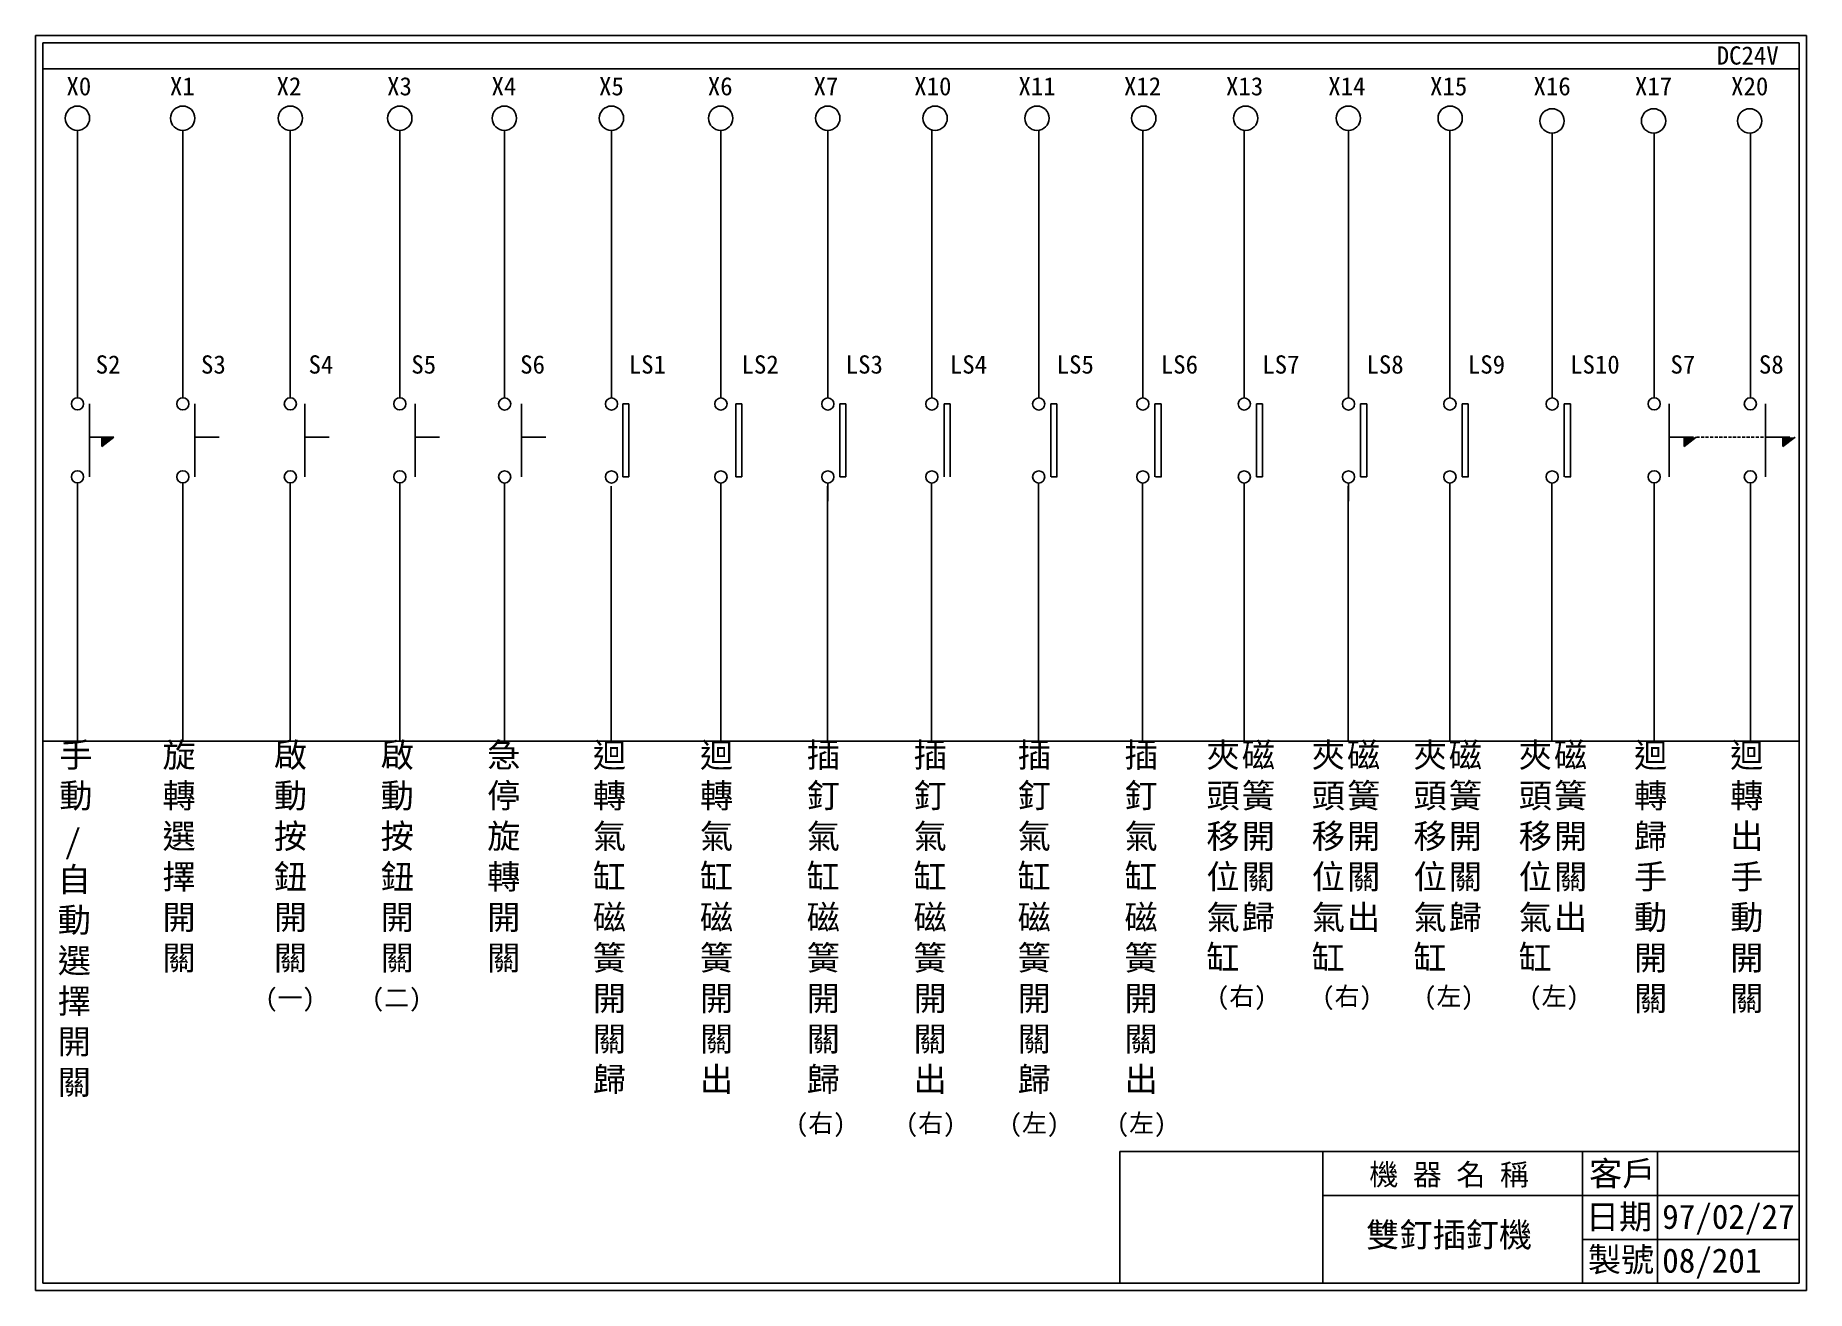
# Model space of a CAD drawing. Extents: x -51 to 240, y -5 to 201.
import ezdxf

# ---------------------------------------------------------------- set-up
doc = ezdxf.new("R2010")
doc.units = 0
doc.header["$MEASUREMENT"] = 0
doc.linetypes.add('DASHED', pattern=[0.75, 0.5, -0.25])
doc.layers.add('CK_LEVEL_1', color=5, linetype='CONTINUOUS')
doc.layers.add('DIM', color=6, linetype='CONTINUOUS')
doc.styles.add('STYLE3', font='KAIU.TTF')

msp = doc.modelspace()

# ---------------------------------------------------------------- linework, layer by layer
at = {"layer": 'CK_LEVEL_1', "color": 5, "linetype": 'Continuous'}
for p, q in [((-50.94, 201), (-50.94, -5.43)), ((240.34, 201), (-50.94, 201)), ((240.34, -5.43), (240.34, 201)), ((-49.74, 199.8), (-49.74, -4.23)), ((239.14, 199.8), (-49.74, 199.8)), ((239.14, -4.23), (239.14, 199.8)), ((127.41, 17.42), (127.41, -4.23)), ((203.5, -4.23), (203.5, 17.42)), ((215.84, -4.23), (215.84, 17.42)), ((203.5, 10.2), (239.14, 10.2)), ((203.5, 2.98), (239.14, 2.98)), ((-50.94, -5.43), (240.34, -5.43)), ((-49.74, -4.23), (239.14, -4.23))]:
    msp.add_line(p, q, dxfattribs=at)
at = {"layer": 'DIM', "color": 6, "linetype": 'Continuous'}
for p, q in [((-49.74, 195.49), (239.14, 195.49)), ((-44.03, 185.38), (-44.03, 141.41)), ((-26.71, 185.38), (-26.71, 141.41)), ((-9.02, 185.38), (-9.02, 141.41)), ((8.99, 185.38), (8.99, 141.41)), ((26.23, 185.38), (26.23, 141.38)), ((43.79, 185.38), (43.79, 141.38)), ((61.8, 185.38), (61.8, 141.38)), ((79.37, 185.38), (79.37, 141.38)), ((96.49, 185.38), (96.49, 141.38)), ((114.06, 185.38), (114.06, 141.38)), ((131.19, 185.38), (131.19, 141.38)), ((147.87, 185.38), (147.87, 141.38)), ((165, 185.38), (165, 141.38)), ((181.69, 185.38), (181.69, 141.38)), ((198.5, 184.94), (198.5, 141.38)), ((215.29, 184.94), (215.29, 141.41)), ((231.1, 184.94), (231.1, 141.41)), ((-44.03, 145.38), (-44.03, 142.38)), ((-44.03, 84.94), (-44.03, 127.41)), ((-44.03, 127.41), (-44.03, 125.38)), ((-26.71, 84.94), (-26.71, 127.41)), ((-9.02, 84.94), (-9.02, 127.41)), ((8.99, 84.94), (8.99, 127.41)), ((26.19, 84.94), (26.19, 126.88)), ((26.23, 127.38), (26.23, 124.38)), ((43.75, 84.94), (43.75, 126.88)), ((61.76, 84.94), (61.76, 126.88)), ((61.8, 127.38), (61.8, 124.38)), ((79.32, 84.94), (79.32, 126.88)), ((79.37, 127.38), (79.37, 124.38)), ((96.45, 84.94), (96.45, 127.38)), ((114.02, 84.94), (114.02, 127.38)), ((131.14, 84.94), (131.14, 127.38)), ((147.83, 84.94), (147.83, 127.38)), ((164.96, 84.94), (164.96, 126.88)), ((165, 127.38), (165, 124.38)), ((181.65, 84.94), (181.65, 127.38)), ((198.46, 84.94), (198.46, 127.38)), ((215.29, 84.94), (215.29, 127.41)), ((231.1, 84.94), (231.1, 127.41)), ((-49.74, 84.94), (239.14, 84.94))]:
    msp.add_line(p, q, dxfattribs=at)
at = {"layer": 'DIM', "color": 70, "linetype": 'Continuous'}
for p, q in [((-42.03, 140.41), (-42.03, 128.41)), ((-24.71, 140.41), (-24.71, 128.41)), ((-6.64, 140.41), (-6.64, 128.41)), ((11.53, 140.41), (11.53, 128.41)), ((28.99, 140.41), (28.99, 128.41)), ((45.68, 140.38), (46.68, 140.38)), ((45.68, 140.38), (45.68, 128.38)), ((46.68, 140.38), (46.68, 128.38)), ((64.23, 140.38), (64.23, 128.38)), ((64.23, 140.38), (65.23, 140.38)), ((65.23, 140.38), (65.23, 128.38)), ((81.36, 140.38), (81.36, 128.38)), ((81.36, 140.38), (82.36, 140.38)), ((82.36, 140.38), (82.36, 128.38)), ((98.49, 140.38), (98.49, 128.38)), ((98.49, 140.38), (99.49, 140.38)), ((99.49, 140.38), (99.49, 128.38)), ((116.05, 140.38), (116.05, 128.38)), ((116.05, 140.38), (117.05, 140.38)), ((117.05, 140.38), (117.05, 128.38)), ((133.18, 140.38), (133.18, 128.38)), ((133.18, 140.38), (134.18, 140.38)), ((134.18, 140.38), (134.18, 128.38)), ((149.87, 140.38), (149.87, 128.38)), ((149.87, 140.38), (150.87, 140.38)), ((150.87, 140.38), (150.87, 128.38)), ((167, 140.38), (167, 128.38)), ((167, 140.38), (168, 140.38)), ((168, 140.38), (168, 128.38)), ((183.69, 140.38), (183.69, 128.38)), ((183.69, 140.38), (184.69, 140.38)), ((184.69, 140.38), (184.69, 128.38)), ((200.5, 140.38), (200.5, 128.38)), ((200.5, 140.38), (201.5, 140.38)), ((201.5, 140.38), (201.5, 128.38)), ((217.75, 140.41), (217.75, 128.41)), ((233.57, 140.41), (233.57, 128.41)), ((-42.03, 134.91), (-38.03, 134.91)), ((-40.03, 133.41), (-40.03, 134.91)), ((-38.03, 134.91), (-40.03, 133.41)), ((-24.71, 134.91), (-20.71, 134.91)), ((-6.64, 134.91), (-2.64, 134.91)), ((11.53, 134.91), (15.53, 134.91)), ((28.99, 134.91), (32.99, 134.91)), ((217.75, 134.91), (221.75, 134.91)), ((222.19, 134.91), (220.19, 133.41)), ((220.19, 133.41), (220.19, 134.91)), ((233.57, 134.91), (237.57, 134.91)), ((236.45, 133.41), (236.45, 134.91)), ((238.45, 134.91), (236.45, 133.41)), ((46.68, 128.38), (45.68, 128.38)), ((65.23, 128.38), (64.23, 128.38)), ((82.36, 128.38), (81.36, 128.38)), ((117.09, 128.38), (116.09, 128.38)), ((134.25, 128.38), (133.25, 128.38)), ((150.87, 128.38), (149.87, 128.38)), ((168, 128.38), (167, 128.38)), ((184.72, 128.38), (183.72, 128.38)), ((201.57, 128.38), (200.57, 128.38))]:
    msp.add_line(p, q, dxfattribs=at)
at = {"layer": 'DIM', "color": 3, "linetype": 'DASHED'}
msp.add_line((222.24, 134.91), (233.75, 134.91), dxfattribs=at)
at = {"layer": 'DIM', "color": 5, "linetype": 'Continuous'}
for p, q in [((127.41, 17.42), (239.14, 17.42)), ((160.78, 17.42), (160.78, -4.23)), ((203.5, 10.2), (160.78, 10.2))]:
    msp.add_line(p, q, dxfattribs=at)
at = {"layer": 'DIM', "color": 6, "linetype": 'Continuous'}
for centre, radius in [((-44.03, 187.38), 2), ((-26.71, 187.38), 2), ((-9.02, 187.38), 2), ((8.99, 187.38), 2), ((26.19, 187.38), 2), ((43.79, 187.38), 2), ((61.76, 187.38), 2), ((79.37, 187.38), 2), ((97.02, 187.38), 2), ((113.78, 187.38), 2), ((131.34, 187.38), 2), ((148.1, 187.38), 2), ((164.98, 187.38), 2), ((181.73, 187.38), 2), ((198.49, 186.94), 2), ((215.18, 186.94), 2), ((230.99, 186.94), 2), ((-44.03, 140.41), 1), ((-26.71, 140.41), 1), ((-9.02, 140.41), 1), ((8.99, 140.41), 1), ((26.23, 140.38), 1), ((43.79, 140.38), 1), ((61.8, 140.38), 1), ((79.37, 140.38), 1), ((96.49, 140.38), 1), ((114.06, 140.38), 1), ((131.19, 140.38), 1), ((147.87, 140.38), 1), ((165, 140.38), 1), ((181.69, 140.38), 1), ((198.5, 140.38), 1), ((215.29, 140.41), 1), ((231.1, 140.41), 1), ((-44.03, 128.41), 1), ((-26.71, 128.41), 1), ((-9.02, 128.41), 1), ((8.99, 128.41), 1), ((26.23, 128.38), 1), ((43.79, 128.38), 1), ((61.8, 128.38), 1), ((79.37, 128.38), 1), ((96.49, 128.38), 1), ((114.06, 128.38), 1), ((131.19, 128.38), 1), ((147.87, 128.38), 1), ((165, 128.38), 1), ((181.69, 128.38), 1), ((198.5, 128.38), 1), ((215.29, 128.41), 1), ((231.1, 128.41), 1)]:
    msp.add_circle(centre, radius, dxfattribs=at)
at = {"layer": 'DIM', "color": 70, "linetype": 'Continuous'}
for points in [[(-38.03, 134.91), (-40.03, 134.91), (-40.03, 133.41)], [(222.19, 134.91), (220.19, 134.91), (220.19, 133.41)], [(238.45, 134.91), (236.45, 134.91), (236.45, 133.41)]]:
    msp.add_solid(points, dxfattribs=at)

# ---------------------------------------------------------------- texts
at = {"layer": 'DIM', "color": 6, "linetype": 'Continuous', "style": 'STYLE3'}
msp.add_text('DC24V', height=3, dxfattribs=at).set_placement((225.56, 196.2))
at = {"layer": 'DIM', "color": 163, "linetype": 'Continuous', "style": 'STYLE3'}
for s, height, p in [('X0', 3, (-45.84, 191.14)), ('X1', 3, (-28.82, 191.14)), ('X2', 3, (-11.28, 191.14)), ('X3', 3, (6.9, 191.14)), ('X4', 3, (24.07, 191.14)), ('X5', 3, (41.75, 191.14)), ('X6', 3, (59.64, 191.14)), ('X7', 3, (77.04, 191.14)), ('X10', 3, (93.59, 191.14)), ('X11', 3, (110.73, 191.14)), ('X12', 3, (128.08, 191.14)), ('X13', 3, (144.86, 191.14)), ('X14', 3, (161.68, 191.14)), ('X15', 3, (178.42, 191.14)), ('X16', 3, (195.44, 191.14)), ('X17', 3, (212.12, 191.14)), ('X20', 3, (227.93, 191.14)), ('S2', 3, (-41.03, 145.38)), ('S3', 3, (-23.71, 145.38)), ('S4', 3, (-6.02, 145.38)), ('S5', 3, (10.88, 145.38)), ('S6', 3, (28.78, 145.38)), ('LS1', 3, (46.64, 145.38)), ('LS2', 3, (65.19, 145.38)), ('LS3', 3, (82.32, 145.38)), ('LS4', 3, (99.45, 145.38)), ('LS5', 3, (117.01, 145.38)), ('LS6', 3, (134.14, 145.38)), ('LS7', 3, (150.83, 145.38)), ('LS8', 3, (167.96, 145.38)), ('LS9', 3, (184.64, 145.38)), ('LS10', 3, (201.45, 145.38)), ('S7', 3, (217.95, 145.38)), ('S8', 3, (232.5, 145.38)), ('97/02/27', 4, (216.6, 4.72)), ('08/201', 4, (216.6, -2.49))]:
    msp.add_text(s, height=height, dxfattribs=at).set_placement(p)
at = {"layer": 'DIM', "color": 70, "linetype": 'Continuous', "style": 'STYLE3'}
for s, height, p in [(' /', 4, (-48.87, 66.46)), ('(一)', 3, (-13.14, 41.22)), ('(二)', 3, (4.38, 41.22)), ('(右)', 3, (143.37, 41.49)), ('(右)', 3, (160.68, 41.49)), ('(左)', 3, (177.42, 41.49)), ('(左)', 3, (194.73, 41.49)), ('(右)', 3, (74.14, 20.61)), ('(右)', 3, (92.2, 20.61)), ('(左)', 3, (109.27, 20.61)), ('(左)', 3, (126.89, 20.61)), ('機 器 名 稱', 3.5, (168.44, 11.9)), ('客戶', 4, (204.57, 11.82)), ('日期', 4, (204.05, 4.7)), ('雙釘插釘機', 4, (167.92, 1.73)), ('製號', 4, (204.37, -2.33))]:
    msp.add_text(s, height=height, dxfattribs=at).set_placement(p)
at = {"layer": 'DIM', "color": 2, "linetype": 'Continuous', "insert": (-47.01, 84.64), "char_height": 4, "width": 1.249, "attachment_point": 1, "style": 'STYLE3'}
msp.add_mtext('\\C256;手動', dxfattribs=at)
at = {"layer": 'DIM', "color": 6, "linetype": 'Continuous', "char_height": 4, "width": 1.249, "attachment_point": 1, "style": 'STYLE3'}
for s, insert in [('旋轉選擇開關', (-30.04, 84.64)), ('啟動按鈕開關', (-11.72, 84.64)), ('啟動按鈕開關', (5.84, 84.64)), ('急停旋轉開關', (23.36, 84.64)), ('迴轉氣缸磁簧開關歸', (40.74, 84.64)), ('迴轉氣缸磁簧開關出', (58.35, 84.64)), ('插釘氣缸磁簧開關歸', (75.91, 84.64)), ('插釘氣缸磁簧開關出', (93.48, 84.64)), ('插釘氣缸磁簧開關歸', (110.6, 84.64)), ('插釘氣缸磁簧開關出', (128.17, 84.64)), ('夾頭移位氣缸', (141.65, 84.64)), ('磁簧開關歸', (147.46, 84.64)), ('夾頭移位氣缸', (158.97, 84.64)), ('磁簧開關出', (164.77, 84.64)), ('夾頭移位氣缸', (175.7, 84.64)), ('磁簧開關歸', (181.5, 84.64)), ('夾頭移位氣缸', (193.01, 84.64)), ('磁簧開關出', (198.81, 84.64)), ('迴轉歸手動開關', (211.97, 84.64)), ('迴轉出手動開關', (227.78, 84.64)), ('自動選擇開關', (-47.27, 64.18))]:
    msp.add_mtext(s, dxfattribs=dict(at, insert=insert))

doc.saveas('drawing.dxf')
